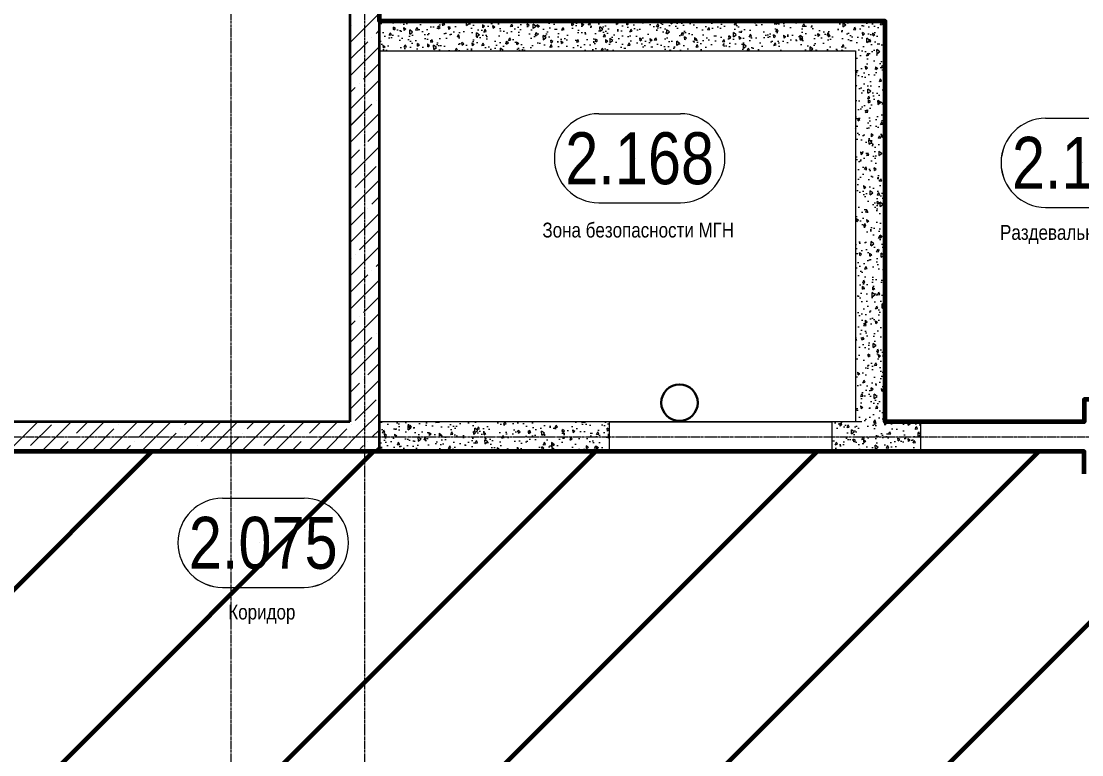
# Model space of a CAD drawing. Header units: millimetres. Extents: x 470010 to 1231400, y -134005 to 421770.
# Drawn here: x 699058 to 706209, y -4855 to 89 of the extents above; entities that cross this region are included whole.
import ezdxf
from ezdxf.enums import TextEntityAlignment as Align

# ---------------------------------------------------------------- set-up
doc = ezdxf.new("R2010")
doc.units = ezdxf.units.MM
doc.linetypes.add('CENTER2', pattern=[28.575, 19.05, -3.175, 3.175, -3.175])
doc.layers.get('Defpoints').update_dxf_attribs({"color": 140})
for name, color, linetype, lineweight in [('0) шп потолок', 3, 'Continuous', 60), ('АР_Area', 5, 'Continuous', 5), ('АР_Стены ЖБ', 7, 'Continuous', 35), ('АР_Стены ПЕНОблок', 52, 'Continuous', 20), ('АР_Штриховка', 8, 'Continuous', 0)]:
    doc.layers.add(name, color=color, linetype=linetype, lineweight=lineweight)
doc.layers.add('АР_Делит', color=120, linetype='Continuous', lineweight=0, plot=False)
doc.layers.add('РД_Проем', color=230, linetype='Continuous', lineweight=0, plot=False)
doc.layers.add('МАГНИТЫ', color=7, linetype='Continuous', lineweight=30, true_color=0xd100d1)
doc.layers.add('РД_Оси_100', color=7, linetype='Continuous', lineweight=0, true_color=0x525252)
doc.layers.add('РД_проем_инж перемыч_подсчет', color=50, linetype='Continuous', plot=False)
doc.styles.add('style1', font='ARIALN.TTF')

# ---------------------------------------------------------------- blocks, each defined once
blk = doc.blocks.new('СОШ_2200_АР_ОСИ_М100_28.05.24')
at = {"layer": 'РД_Оси_100', "color": 251, "linetype": 'CENTER2', "true_color": 0x636466}
for p, q in [((27600, -6155), (27600, 139938.679)), ((-5954.958, 90900), (119910, 90900))]:
    blk.add_line(p, q, dxfattribs=at)
blk.add_lwpolyline([(28500, -6155), (28500, 139938.679)], dxfattribs=at)
blk = doc.blocks.new('MOK-МаркаПом_овал_ареал')
for p, q in [((-2.75, 3), (2.75, 3)), ((-2.75, -3), (2.75, -3))]:
    blk.add_line(p, q)
for centre, radius, start, end in [((-2.75, 0), 3, 90, 270), ((2.75, 0), 3, 270, 90), ((-3.75, 0), 3.5, 0, 0.00095)]:
    blk.add_arc(centre, radius, start, end)
at = {"color": 0, "style": 'style1'}
blk.add_attdef('АР-ПОМЕЩЕНИЕ:НОМЕР', text='', height=3.5, dxfattribs=at).set_placement((0, 0), align=Align.MIDDLE)
at = {"layer": 'Defpoints', "color": 2, "style": 'style1'}
blk.add_attdef('АР-ПОМЕЩЕНИЕ:НАИМЕНОВАНИЕ', text='', height=1, dxfattribs=at).set_placement((-0.094, -4.814), align=Align.MIDDLE)
blk = doc.blocks.new('A$C9108343f')
at = {"layer": 'АР_Штриховка', "linetype": 'Continuous', "lineweight": 0, "true_color": 0x000000}
h = blk.add_hatch(dxfattribs=at)
h.set_pattern_fill('AR-CONC', color=18, angle=405, style=0)
h.set_pattern_definition([(95, (-63444.08, -115658.25), (140.09465, 117.55338), [19.05, -209.55]), (40, (-63444.08, -115658.25), (-160.01845, 110.17673), [15.24, -167.64058]), (145.451445, (-63432.4, -115648.45), (-19.9238, 227.7301), [16.19001, -178.09024]), (91.1842, (-63480, -115622.33), (221.41024, 161.95341), [28.575, -314.325]), (141.63556, (-63461.55, -115608.83), (-7.08662, 342.82676), [24.28502, -267.1356]), (36.18415, (-63480, -115622.33), (-7.08662, 342.82676), [22.85997, -251.45973]), (66, (-63453.06, -115613.35), (179.51998, 34.89515), [19.05, -209.55]), (11, (-63453.06, -115613.35), (-86.53993, 173.9412), [15.24, -167.64]), (116.451445, (-63438.1, -115610.44), (92.98005, 208.83634), [16.19001, -178.08994]), (82.5, (-63444.08, -115658.25), (-57.605469, 61.973414), [0, -165.608, 0, -170.18, 0, -168.275]), (52.5, (-63444.08, -115658.25), (-23.589727, 118.087), [0, -97.028, 0, -161.798, 0, -64.135]), (12.5, (-63484.135, -115698.3), (99.927863, 91.826196), [0, -63.5, 0, -198.12, 0, -262.89]), (2.5, (-63502.1, -115716.26), (86.763904, 122.72239), [0, -82.55, 0, -131.572, 0, -186.69])])
h.paths.add_polyline_path([(38965.1, 100255), (39165.1, 100455), (35755, 100455), (35755, 100255)], flags=0)
h = blk.add_hatch(dxfattribs=at)
h.set_pattern_fill('AR-CONC', color=18, angle=45, style=0)
h.set_pattern_definition([(95, (-63444.08, -115658.25), (140.09465, 117.55338), [19.05, -209.55]), (40, (-63444.08, -115658.25), (-160.01845, 110.17673), [15.24, -167.64058]), (145.451445, (-63432.4, -115648.45), (-19.9238, 227.7301), [16.19001, -178.09024]), (91.1842, (-63480, -115622.33), (221.41024, 161.95341), [28.575, -314.325]), (141.63556, (-63461.55, -115608.83), (-7.08662, 342.82676), [24.28502, -267.1356]), (36.18415, (-63480, -115622.33), (-7.08662, 342.82676), [22.85997, -251.45973]), (66, (-63453.06, -115613.35), (179.51998, 34.89515), [19.05, -209.55]), (11, (-63453.06, -115613.35), (-86.53993, 173.9412), [15.24, -167.64]), (116.451445, (-63438.1, -115610.44), (92.98005, 208.83634), [16.19001, -178.08994]), (82.5, (-63444.08, -115658.25), (-57.605469, 61.973414), [0, -165.608, 0, -170.18, 0, -168.275]), (52.5, (-63444.08, -115658.25), (-23.589727, 118.087), [0, -97.028, 0, -161.798, 0, -64.135]), (12.5, (-63484.135, -115698.3), (99.927863, 91.826196), [0, -63.5, 0, -198.12, 0, -262.89]), (2.5, (-63502.1, -115716.26), (86.763904, 122.72239), [0, -82.55, 0, -131.572, 0, -186.69])])
h.paths.add_polyline_path([(38965.1, 97755), (39098.4, 97705), (39165.1, 97755), (39165.1, 100455), (38965.1, 100255)], flags=0)
h = blk.add_hatch(dxfattribs=at)
h.set_pattern_fill('AR-CONC', color=18, angle=45, style=0)
h.set_pattern_definition([(95, (-63444.08, -115658.25), (140.09465, 117.55338), [19.05, -209.55]), (40, (-63444.08, -115658.25), (-160.01845, 110.17673), [15.24, -167.64058]), (145.451445, (-63432.4, -115648.45), (-19.9238, 227.7301), [16.19001, -178.09024]), (91.1842, (-63480, -115622.33), (221.41024, 161.95341), [28.575, -314.325]), (141.63556, (-63461.55, -115608.83), (-7.08662, 342.82676), [24.28502, -267.1356]), (36.18415, (-63480, -115622.33), (-7.08662, 342.82676), [22.85997, -251.45973]), (66, (-63453.06, -115613.35), (179.51998, 34.89515), [19.05, -209.55]), (11, (-63453.06, -115613.35), (-86.53993, 173.9412), [15.24, -167.64]), (116.451445, (-63438.1, -115610.44), (92.98005, 208.83634), [16.19001, -178.08994]), (82.5, (-63444.08, -115658.25), (-57.605469, 61.973414), [0, -165.608, 0, -170.18, 0, -168.275]), (52.5, (-63444.08, -115658.25), (-23.589727, 118.087), [0, -97.028, 0, -161.798, 0, -64.135]), (12.5, (-63484.135, -115698.3), (99.927863, 91.826196), [0, -63.5, 0, -198.12, 0, -262.89]), (2.5, (-63502.1, -115716.26), (86.763904, 122.72239), [0, -82.55, 0, -131.572, 0, -186.69])])
h.paths.add_polyline_path([(35755, 97755), (35755, 97555), (37305, 97555), (37305, 97755)], flags=0)
h.paths.add_polyline_path([(38805, 97755), (38805, 97555), (39165.1, 97555), (39098.4, 97705), (38965.1, 97755)], flags=0)
h.paths.add_polyline_path([(39165.1, 97755), (39098.4, 97705), (39165.1, 97555), (39405, 97555), (39405, 97755)], flags=0)
at = {"layer": '0) шп потолок'}
for points in [[(42603.1, 98244.9), (41235, 98244.9), (41235, 97905), (40505, 97905), (40505, 97755), (39165.1, 97755), (39165.1, 100455), (35755, 100455), (35754.2, 107155), (40505, 107155), (40505, 102805), (41307.2, 102805), (41325, 102805), (41325, 100975)], [(40505, 97405), (40505, 97555), (31355, 97555)]]:
    blk.add_lwpolyline(points, dxfattribs=at)
at = {"layer": 'АР_Делит', "color": 18, "true_color": 0x000000}
for p, q in [((35555, 107155), (35555, 97755)), ((35555, 107155), (35555, 97755)), ((35555, 97755), (31555, 97755)), ((35555, 97755), (31555, 97755))]:
    blk.add_line(p, q, dxfattribs=at)
at = {"layer": 'АР_Стены ЖБ', "color": 18, "linetype": 'Continuous', "lineweight": 35, "true_color": 0x000000}
for p, q in [((35755, 97555), (35755, 107355)), ((35555, 107155), (35555, 97755)), ((35555, 97755), (31555, 97755)), ((31555, 97555), (35755, 97555))]:
    blk.add_line(p, q, dxfattribs=at)
at = {"layer": 'АР_Стены ПЕНОблок', "color": 18, "linetype": 'Continuous', "lineweight": 20, "true_color": 0x000000}
for p, q in [((39165.1, 100455), (35755, 100455)), ((35755, 100455), (35755, 100255)), ((39165.1, 97755), (39165.1, 100455)), ((35755, 100255), (38965.1, 100255)), ((38965.1, 100255), (38965.1, 97755)), ((35755, 97755), (35755, 97555)), ((37305, 97755), (35755, 97755)), ((37305, 97555), (37305, 97755)), ((38805, 97755), (38805, 97555)), ((38965.1, 97755), (38805, 97755)), ((39405, 97755), (39165.1, 97755)), ((39405, 97555), (39405, 97755)), ((35755, 97555), (37305, 97555)), ((38805, 97555), (39165.1, 97555)), ((39165.1, 97555), (39405, 97555))]:
    blk.add_line(p, q, dxfattribs=at)
at = {"layer": 'АР_Штриховка', "color": 18, "linetype": 'Continuous', "lineweight": 5, "true_color": 0x000000}
for p, q in [((35555, 100308.6), (35755, 100508.6)), ((35555, 100420.9), (35563.2, 100429.2)), ((35703.6, 100345), (35703.6, 100345)), ((35731.6, 100373), (35755, 100396.4)), ((35555, 100196.4), (35675.5, 100316.9)), ((35555, 100084.1), (35755, 100284.1)), ((35647.4, 100064.3), (35755, 100171.9)), ((35555, 99859.6), (35755, 100059.6)), ((35555, 99971.9), (35591.3, 100008.2)), ((35619.4, 100036.3), (35619.4, 100036.3)), ((35731.6, 99924), (35731.6, 99924)), ((35555, 99635.1), (35755, 99835.1)), ((35563.2, 99755.6), (35703.6, 99896)), ((35675.5, 99643.4), (35755, 99722.9)), ((35647.4, 99615.3), (35647.4, 99615.3)), ((35555, 99410.6), (35755, 99610.6)), ((35555, 99522.9), (35619.4, 99587.3)), ((35591.3, 99334.7), (35731.6, 99475)), ((35555, 99186.1), (35755, 99386.1)), ((35563.2, 99306.6), (35563.2, 99306.6)), ((35703.6, 99222.4), (35755, 99273.8)), ((35675.5, 99194.4), (35675.5, 99194.4)), ((35555, 99073.8), (35647.4, 99166.3)), ((35555, 98961.6), (35755, 99161.6)), ((35619.4, 98913.7), (35755, 99049.3)), ((35555, 98737.1), (35755, 98937.1)), ((35555, 98849.3), (35563.2, 98857.6)), ((35591.3, 98885.7), (35591.3, 98885.7)), ((35703.6, 98773.4), (35703.6, 98773.4)), ((35731.6, 98801.5), (35755, 98824.8)), ((35555, 98624.8), (35675.5, 98745.4)), ((35555, 98512.6), (35755, 98712.6)), ((35647.4, 98492.8), (35755, 98600.3)), ((35555, 98288.1), (35755, 98488.1)), ((35555, 98400.3), (35591.3, 98436.7)), ((35619.4, 98464.7), (35619.4, 98464.7)), ((35731.6, 98352.5), (35731.6, 98352.5)), ((35555, 98063.6), (35755, 98263.6)), ((35563.2, 98184.1), (35703.6, 98324.4)), ((35675.5, 98071.8), (35755, 98151.3)), ((35647.4, 98043.8), (35647.4, 98043.8)), ((35555, 97839.1), (35755, 98039.1)), ((35555, 97951.3), (35619.4, 98015.7)), ((35591.3, 97763.1), (35731.6, 97903.5)), ((33250.3, 97555), (33450.3, 97755)), ((33474.8, 97555), (33674.8, 97755)), ((33699.4, 97555), (33899.4, 97755)), ((33711.1, 97679), (33787.1, 97755)), ((33923.9, 97555), (34123.9, 97755)), ((34132, 97650.9), (34236.1, 97755)), ((34148.4, 97555), (34348.4, 97755)), ((34372.9, 97555), (34572.9, 97755)), ((34440.7, 97735.1), (34460.6, 97755)), ((34553, 97622.8), (34685.1, 97755)), ((34597.4, 97555), (34797.4, 97755)), ((34821.9, 97555), (35021.9, 97755)), ((34861.7, 97707), (34909.6, 97755)), ((35046.4, 97555), (35246.4, 97755)), ((35270.9, 97555), (35470.9, 97755)), ((35282.6, 97679), (35358.6, 97755)), ((35625.2, 97684.8), (35755, 97814.6)), ((33402.4, 97594.8), (33542.7, 97735.1)), ((33823.3, 97566.7), (33963.6, 97707)), ((33991.7, 97735.1), (33991.7, 97735.1)), ((34412.6, 97707), (34412.6, 97707)), ((34973.9, 97594.8), (35114.2, 97735.1)), ((35394.9, 97566.7), (35535.2, 97707)), ((35495.4, 97555), (35625.2, 97684.8)), ((35563.2, 97735.1), (35563.2, 97735.1)), ((35703.6, 97650.9), (35755, 97702.3)), ((33587.1, 97555), (33654.9, 97622.8)), ((33683, 97650.9), (33683, 97650.9)), ((34103.9, 97622.8), (34103.9, 97622.8)), ((34260.6, 97555), (34384.6, 97679)), ((34709.6, 97555), (34805.5, 97650.9)), ((34833.6, 97679), (34833.6, 97679)), ((35158.6, 97555), (35226.5, 97622.8)), ((35254.5, 97650.9), (35254.5, 97650.9)), ((35675.5, 97622.8), (35675.5, 97622.8)), ((33374.3, 97566.7), (33374.3, 97566.7)), ((34036.1, 97555), (34075.9, 97594.8)), ((34485.1, 97555), (34496.8, 97566.7)), ((34524.9, 97594.8), (34524.9, 97594.8)), ((34945.8, 97566.7), (34945.8, 97566.7)), ((35607.7, 97555), (35647.4, 97594.8)), ((35719.9, 97555), (35737.4, 97572.5)), ((35737.4, 97572.5), (35755, 97590))]:
    blk.add_line(p, q, dxfattribs=at)
at = {"layer": 'МАГНИТЫ', "color": 18, "true_color": 0x000000}
blk.add_circle((37777.6, 97884.3), 122.9, dxfattribs=at)
at = {"layer": 'РД_Проем', "color": 18, "linetype": 'Continuous', "lineweight": 15, "true_color": 0x000000}
for p, q in [((37305, 97755), (38805, 97755)), ((40505, 97755), (39405, 97755)), ((37305, 97555), (38805, 97555)), ((40505, 97555), (39405, 97555))]:
    blk.add_line(p, q, dxfattribs=at)
at = {"layer": 'РД_проем_инж перемыч_подсчет', "color": 18, "linetype": 'Continuous', "lineweight": 15, "true_color": 0x000000}
for p, q in [((39005, 97755), (37105, 97755)), ((40505, 97755), (39205, 97755)), ((39005, 97555), (37105, 97555)), ((40505, 97555), (39205, 97555))]:
    blk.add_line(p, q, dxfattribs=at)
at = {"layer": 'АР_Area', "color": 18, "linetype": 'Continuous', "lineweight": 15, "true_color": 0x000000, "xscale": 100, "yscale": 100, "zscale": 100}
for p, values in [((37508.7, 99531.5), {'АР-ПОМЕЩЕНИЕ:НОМЕР': '2.168', 'АР-ПОМЕЩЕНИЕ:НАИМЕНОВАНИЕ': 'Зона безопасности МГН'}), ((40520.9, 99500.7), {'АР-ПОМЕЩЕНИЕ:НОМЕР': '2.103', 'АР-ПОМЕЩЕНИЕ:НАИМЕНОВАНИЕ': 'Раздевальная (тип 1)'}), ((34970.9, 96939.9), {'АР-ПОМЕЩЕНИЕ:НОМЕР': '2.075', 'АР-ПОМЕЩЕНИЕ:НАИМЕНОВАНИЕ': 'Коридор'})]:
    blk.add_blockref('MOK-МаркаПом_овал_ареал', p, dxfattribs=at).add_auto_attribs(values)
at = {"layer": 'РД_Оси_100'}
blk.add_blockref('СОШ_2200_АР_ОСИ_М100_28.05.24', (7155, 6755), dxfattribs=at)
at = {"layer": 'Defpoints', "color": 18, "true_color": 0x000000, "style": 'style1'}
for p in [(143949.3, 316089.1), (143975, 281639.5), (143890.4, 273244.7), (143840, 264276.8), (143967.8, 254892.4), (12252, 104178.1), (12382.6, 96023.1)]:
    blk.add_attdef('АР-ПОМЕЩЕНИЕ:НАИМЕНОВАНИЕ', text='', height=100, dxfattribs=at).set_placement(p, align=Align.MIDDLE)
at = {"layer": 'Defpoints', "color": 18, "true_color": 0x000000, "style": 'style1', "flags": 8}
for p in [(143951.3, 279099.1), (143848.3, 269251.1), (143875.3, 260094.2), (144049.7, 250824.7), (163419.3, 238153.4), (155897.5, 237966), (183037.2, 237966), (143342.9, 237876.2)]:
    blk.add_attdef('АР-ПОМЕЩЕНИЕ:НАИМЕНОВАНИЕ', text='', height=100, dxfattribs=at).set_placement(p, align=Align.MIDDLE)

msp = doc.modelspace()

# ---------------------------------------------------------------- hatches: boundary and pattern name
at = {"layer": '0) шп потолок'}
h = msp.add_hatch(dxfattribs=at)
h.set_pattern_fill('ANSI31', color=3, scale=333)
h.paths.add_polyline_path([(714593.57, 6788.758), (712723.57, 6788.758), (712723.57, 6488.758), (712473.57, 6488.758), (712473.57, 3788.758), (712473.57, 2938.758), (712723.57, 2938.758), (712723.57, 2438.758), (712473.57, 2438.758), (712473.57, -2461.242), (712723.57, -2461.242), (712723.57, -2961.242), (714593.57, -2961.242)])
h.paths.add_polyline_path([(712753.57, 6599.212, -1), (712999.455, 6599.212, -1)], flags=16)
h.paths.add_polyline_path([(718363.57, -3011.242), (718273.57, -3011.242), (714593.57, -3011.242), (712723.57, -2961.242), (712723.57, -2989.526), (711945.1, -2989.526), (711323.57, -2961.242), (710019.577, -2961.242), (708193.571, -2961.242), (706723.57, -2961.242), (706223.57, -2961.242), (706223.57, -2811.242), (704923.57, -2811.242), (704883.7, -2811.242), (704523.57, -2811.242), (702823.57, -2811.242), (701473.57, -2811.242), (697285.158, -2811.242), (697273.57, -2822.83), (697273.57, -3061.242), (696773.57, -3061.242), (696773.57, -2811.242), (696273.57, -2811.242), (694673.57, -2811.242), (692773.57, -2811.242), (692773.57, -3211.242), (692773.57, -4811.242), (692773.57, -6211.242), (693537.728, -6211.242), (695721.755, -6211.242), (696873.57, -6211.242), (697073.57, -6211.242), (697073.57, -5011.242), (700673.57, -5011.242), (702713.57, -5011.242), (704009.577, -5011.242), (706223.57, -5011.242), (706723.573, -5011.242), (708123.57, -5011.242), (709453.57, -5011.242), (709683.57, -5011.242), (710983.57, -5011.242), (712223.57, -5011.242), (712773.57, -5011.242), (714142.501, -5011.242), (718363.57, -5011.242), (718363.57, -4711.242)])
h.paths.add_polyline_path([(717877.889, -3302.242), (717877.889, -3085.57), (718297.563, -3085.57), (718297.563, -3302.242)], flags=16)
h.paths.add_polyline_path([(717876.889, -4728.57), (718296.563, -4728.57), (718296.563, -4945.242), (717876.889, -4945.242)], flags=16)
at = {"layer": 'АР_Штриховка', "linetype": 'Continuous', "lineweight": 0, "true_color": 0x000000}
h = msp.add_hatch(dxfattribs=at)
h.set_pattern_fill('AR-CONC', color=18, angle=405, style=0)
h.set_pattern_definition([(95, (602274.53, -216024.49), (140.09465, 117.55338), [19.05, -209.55]), (40, (602274.53, -216024.5), (-160.01845, 110.17673), [15.24, -167.64058]), (145.451445, (602286.2, -216014.7), (-19.9238, 227.7301), [16.19001, -178.09024]), (91.1842, (602238.6, -215988.57), (221.41024, 161.95341), [28.575, -314.325]), (141.63556, (602257.06, -215975.07), (-7.08662, 342.82676), [24.28502, -267.1356]), (36.18415, (602238.6, -215988.57), (-7.08662, 342.82676), [22.85997, -251.45973]), (66, (602265.55, -215979.59), (179.51998, 34.89515), [19.05, -209.55]), (11, (602265.55, -215979.59), (-86.53993, 173.9412), [15.24, -167.64]), (116.451445, (602280.51, -215976.68), (92.98005, 208.83634), [16.19001, -178.08994]), (82.5, (602274.53, -216024.49), (-57.605469, 61.973414), [0, -165.608, 0, -170.18, 0, -168.275]), (52.5, (602274.53, -216024.49), (-23.589727, 118.087), [0, -97.028, 0, -161.798, 0, -64.135]), (12.5, (602234.48, -216064.544), (99.927863, 91.826196), [0, -63.5, 0, -198.12, 0, -262.89]), (2.5, (602216.52, -216082.5), (86.763904, 122.72239), [0, -82.55, 0, -131.572, 0, -186.69])])
h.paths.add_polyline_path([(704683.7, -111.242), (704883.7, 88.758), (701473.57, 88.758), (701473.57, -111.242)], flags=0)
h = msp.add_hatch(dxfattribs=at)
h.set_pattern_fill('AR-CONC', color=18, angle=45, style=0)
h.set_pattern_definition([(95, (602274.53, -216024.49), (140.09465, 117.55338), [19.05, -209.55]), (40, (602274.53, -216024.5), (-160.01845, 110.17673), [15.24, -167.64058]), (145.451445, (602286.2, -216014.7), (-19.9238, 227.7301), [16.19001, -178.09024]), (91.1842, (602238.6, -215988.57), (221.41024, 161.95341), [28.575, -314.325]), (141.63556, (602257.06, -215975.07), (-7.08662, 342.82676), [24.28502, -267.1356]), (36.18415, (602238.6, -215988.57), (-7.08662, 342.82676), [22.85997, -251.45973]), (66, (602265.55, -215979.59), (179.51998, 34.89515), [19.05, -209.55]), (11, (602265.55, -215979.59), (-86.53993, 173.9412), [15.24, -167.64]), (116.451445, (602280.51, -215976.68), (92.98005, 208.83634), [16.19001, -178.08994]), (82.5, (602274.53, -216024.49), (-57.605469, 61.973414), [0, -165.608, 0, -170.18, 0, -168.275]), (52.5, (602274.53, -216024.49), (-23.589727, 118.087), [0, -97.028, 0, -161.798, 0, -64.135]), (12.5, (602234.48, -216064.544), (99.927863, 91.826196), [0, -63.5, 0, -198.12, 0, -262.89]), (2.5, (602216.52, -216082.5), (86.763904, 122.72239), [0, -82.55, 0, -131.572, 0, -186.69])])
h.paths.add_polyline_path([(704683.7, -2611.242), (704817.034, -2661.242), (704883.7, -2611.242), (704883.7, 88.758), (704683.7, -111.242)], flags=0)
h = msp.add_hatch(dxfattribs=at)
h.set_pattern_fill('AR-CONC', color=18, angle=45, style=0)
h.set_pattern_definition([(95, (602274.53, -216024.49), (140.09465, 117.55338), [19.05, -209.55]), (40, (602274.53, -216024.5), (-160.01845, 110.17673), [15.24, -167.64058]), (145.451445, (602286.2, -216014.7), (-19.9238, 227.7301), [16.19001, -178.09024]), (91.1842, (602238.6, -215988.57), (221.41024, 161.95341), [28.575, -314.325]), (141.63556, (602257.06, -215975.07), (-7.08662, 342.82676), [24.28502, -267.1356]), (36.18415, (602238.6, -215988.57), (-7.08662, 342.82676), [22.85997, -251.45973]), (66, (602265.55, -215979.59), (179.51998, 34.89515), [19.05, -209.55]), (11, (602265.55, -215979.59), (-86.53993, 173.9412), [15.24, -167.64]), (116.451445, (602280.51, -215976.68), (92.98005, 208.83634), [16.19001, -178.08994]), (82.5, (602274.53, -216024.49), (-57.605469, 61.973414), [0, -165.608, 0, -170.18, 0, -168.275]), (52.5, (602274.53, -216024.49), (-23.589727, 118.087), [0, -97.028, 0, -161.798, 0, -64.135]), (12.5, (602234.48, -216064.544), (99.927863, 91.826196), [0, -63.5, 0, -198.12, 0, -262.89]), (2.5, (602216.52, -216082.5), (86.763904, 122.72239), [0, -82.55, 0, -131.572, 0, -186.69])])
h.paths.add_polyline_path([(701473.57, -2611.242), (701473.57, -2811.242), (703023.57, -2811.242), (703023.57, -2611.242)], flags=0)
h.paths.add_polyline_path([(704523.57, -2611.242), (704523.57, -2811.242), (704883.7, -2811.242), (704817.034, -2661.242), (704683.7, -2611.242)], flags=0)
h.paths.add_polyline_path([(704883.7, -2611.242), (704817.034, -2661.242), (704883.7, -2811.242), (705123.57, -2811.242), (705123.57, -2611.242)], flags=0)

# ---------------------------------------------------------------- linework, layer by layer
at = {"layer": '0) шп потолок'}
for points in [[(708321.669, -2121.329), (706953.571, -2121.329), (706953.571, -2461.242), (706223.57, -2461.242), (706223.57, -2611.242), (704883.7, -2611.242), (704883.7, 88.758), (701473.57, 88.758), (701472.777, 6788.758), (706223.57, 6788.758), (706223.57, 2438.758), (707025.855, 2438.758), (707043.57, 2438.758), (707043.57, 608.758)], [(706223.57, -2961.242), (706223.57, -2811.242), (697073.57, -2811.242)]]:
    msp.add_lwpolyline(points, dxfattribs=at)
at = {"layer": 'АР_Делит', "color": 18, "true_color": 0x000000}
for p, q in [((701273.57, 6788.758), (701273.57, -2611.242)), ((701273.57, 6788.758), (701273.57, -2611.242)), ((701273.57, -2611.242), (697273.57, -2611.242)), ((701273.57, -2611.242), (697273.57, -2611.242))]:
    msp.add_line(p, q, dxfattribs=at)
at = {"layer": 'АР_Стены ЖБ', "color": 18, "linetype": 'Continuous', "lineweight": 35, "true_color": 0x000000}
for p, q in [((701473.57, -2811.242), (701473.57, 6988.758)), ((701273.57, 6788.758), (701273.57, -2611.242)), ((701273.57, -2611.242), (697273.57, -2611.242)), ((697273.57, -2811.242), (701473.57, -2811.242))]:
    msp.add_line(p, q, dxfattribs=at)
at = {"layer": 'АР_Стены ПЕНОблок', "color": 18, "linetype": 'Continuous', "lineweight": 20, "true_color": 0x000000}
for p, q in [((704883.7, 88.758), (701473.57, 88.758)), ((701473.57, 88.758), (701473.57, -111.242)), ((704883.7, -2611.242), (704883.7, 88.758)), ((701473.57, -111.242), (704683.7, -111.242)), ((704683.7, -111.242), (704683.7, -2611.242)), ((701473.57, -2611.242), (701473.57, -2811.242)), ((703023.57, -2611.242), (701473.57, -2611.242)), ((703023.57, -2811.242), (703023.57, -2611.242)), ((704523.57, -2611.242), (704523.57, -2811.242)), ((704683.7, -2611.242), (704523.57, -2611.242)), ((705123.57, -2611.242), (704883.7, -2611.242)), ((705123.57, -2811.242), (705123.57, -2611.242)), ((701473.57, -2811.242), (703023.57, -2811.242)), ((704523.57, -2811.242), (704883.7, -2811.242)), ((704883.7, -2811.242), (705123.57, -2811.242))]:
    msp.add_line(p, q, dxfattribs=at)
at = {"layer": 'АР_Штриховка', "color": 18, "linetype": 'Continuous', "lineweight": 5, "true_color": 0x000000}
for p, q in [((701273.57, -57.615), (701473.57, 142.385)), ((701273.57, 54.638), (701281.853, 62.921)), ((701450.233, 6.795), (701473.57, 30.132)), ((701273.57, -169.868), (701394.106, -49.332)), ((701273.57, -282.121), (701473.57, -82.121)), ((701366.043, -301.902), (701473.57, -194.375)), ((701273.57, -506.628), (701473.57, -306.628)), ((701273.57, -394.375), (701309.916, -358.028)), ((701281.853, -610.598), (701422.169, -470.282)), ((701273.57, -731.134), (701473.57, -531.134)), ((701394.106, -722.851), (701473.57, -643.388)), ((701273.57, -955.641), (701473.57, -755.641)), ((701273.57, -843.388), (701337.98, -778.978)), ((701309.916, -1031.548), (701450.233, -891.231)), ((701273.57, -1180.147), (701473.57, -980.147)), ((701422.169, -1143.801), (701473.57, -1092.4)), ((701273.57, -1292.4), (701366.043, -1199.927)), ((701273.57, -1404.653), (701473.57, -1204.653)), ((701337.98, -1452.497), (701473.57, -1316.907)), ((701273.57, -1629.16), (701473.57, -1429.16)), ((701273.57, -1516.907), (701281.853, -1508.624)), ((701450.233, -1564.75), (701473.57, -1541.413)), ((701273.57, -1741.413), (701394.106, -1620.877)), ((701273.57, -1853.666), (701473.57, -1653.666)), ((701366.043, -1873.447), (701473.57, -1765.92)), ((701273.57, -2078.173), (701473.57, -1878.173)), ((701273.57, -1965.92), (701309.916, -1929.573)), ((701281.853, -2182.143), (701422.169, -2041.826)), ((701273.57, -2302.679), (701473.57, -2102.679)), ((701394.106, -2294.396), (701473.57, -2214.932)), ((701273.57, -2527.185), (701473.57, -2327.185)), ((701273.57, -2414.932), (701337.98, -2350.523)), ((701309.916, -2603.092), (701450.233, -2462.776)), ((701343.795, -2681.467), (701473.57, -2551.692)), ((698968.956, -2811.242), (699168.956, -2611.242)), ((699120.979, -2771.472), (699261.295, -2631.156)), ((699193.462, -2811.242), (699393.462, -2611.242)), ((699417.968, -2811.242), (699617.968, -2611.242)), ((699429.675, -2687.282), (699505.715, -2611.242)), ((699642.475, -2811.242), (699842.475, -2611.242)), ((699850.625, -2715.346), (699954.728, -2611.242)), ((699866.981, -2811.242), (700066.981, -2611.242)), ((700091.488, -2811.242), (700291.488, -2611.242)), ((700159.321, -2631.156), (700179.234, -2611.242)), ((700271.574, -2743.409), (700403.741, -2611.242)), ((700315.994, -2811.242), (700515.994, -2611.242)), ((700540.5, -2811.242), (700740.5, -2611.242)), ((700580.27, -2659.219), (700628.247, -2611.242)), ((700692.524, -2771.472), (700832.84, -2631.156)), ((700765.007, -2811.242), (700965.007, -2611.242)), ((700989.513, -2811.242), (701189.513, -2611.242)), ((701001.22, -2687.282), (701077.26, -2611.242)), ((699541.928, -2799.536), (699682.245, -2659.219)), ((699979.234, -2811.242), (700103.194, -2687.282)), ((700428.247, -2811.242), (700524.144, -2715.346)), ((701113.473, -2799.536), (701253.79, -2659.219)), ((701214.02, -2811.242), (701343.795, -2681.467)), ((701422.169, -2715.346), (701473.57, -2663.945)), ((699305.715, -2811.242), (699373.548, -2743.409)), ((699754.728, -2811.242), (699794.498, -2771.472)), ((700877.26, -2811.242), (700945.093, -2743.409)), ((701326.273, -2811.242), (701366.043, -2771.472)), ((701456.048, -2793.72), (701473.57, -2776.198)), ((700203.741, -2811.242), (700215.447, -2799.536)), ((701438.526, -2811.242), (701456.048, -2793.72))]:
    msp.add_line(p, q, dxfattribs=at)
at = {"layer": 'МАГНИТЫ', "color": 18, "true_color": 0x000000}
msp.add_circle((703496.163, -2481.926), 122.942, dxfattribs=at)
at = {"layer": 'РД_Проем', "color": 18, "linetype": 'Continuous', "lineweight": 15, "true_color": 0x000000}
for p, q in [((703023.57, -2611.242), (704523.57, -2611.242)), ((706223.57, -2611.242), (705123.57, -2611.242)), ((703023.57, -2811.242), (704523.57, -2811.242)), ((706223.57, -2811.242), (705123.57, -2811.242))]:
    msp.add_line(p, q, dxfattribs=at)
at = {"layer": 'РД_проем_инж перемыч_подсчет', "color": 18, "linetype": 'Continuous', "lineweight": 15, "true_color": 0x000000}
for p, q in [((704723.57, -2611.242), (702823.57, -2611.242)), ((706223.57, -2611.242), (704923.57, -2611.242)), ((704723.57, -2811.242), (702823.57, -2811.242)), ((706223.57, -2811.242), (704923.57, -2811.242))]:
    msp.add_line(p, q, dxfattribs=at)

# ---------------------------------------------------------------- block references
msp.add_blockref('A$C9108343f', (665718.612, -100366.242))
at = {"layer": 'АР_Area', "color": 18, "linetype": 'Continuous', "lineweight": 15, "true_color": 0x000000, "xscale": 100, "yscale": 100, "zscale": 100}
for p, values in [((703227.336, -834.709), {'АР-ПОМЕЩЕНИЕ:НОМЕР': '2.168', 'АР-ПОМЕЩЕНИЕ:НАИМЕНОВАНИЕ': 'Зона безопасности МГН'}), ((706239.481, -865.533), {'АР-ПОМЕЩЕНИЕ:НОМЕР': '2.103', 'АР-ПОМЕЩЕНИЕ:НАИМЕНОВАНИЕ': 'Раздевальная (тип 1)'}), ((700689.483, -3426.353), {'АР-ПОМЕЩЕНИЕ:НОМЕР': '2.075', 'АР-ПОМЕЩЕНИЕ:НАИМЕНОВАНИЕ': 'Коридор'})]:
    msp.add_blockref('MOK-МаркаПом_овал_ареал', p, dxfattribs=at).add_auto_attribs(values)
at = {"layer": 'РД_Оси_100'}
msp.add_blockref('СОШ_2200_АР_ОСИ_М100_28.05.24', (672873.57, -93611.242), dxfattribs=at)

doc.saveas('drawing.dxf')
